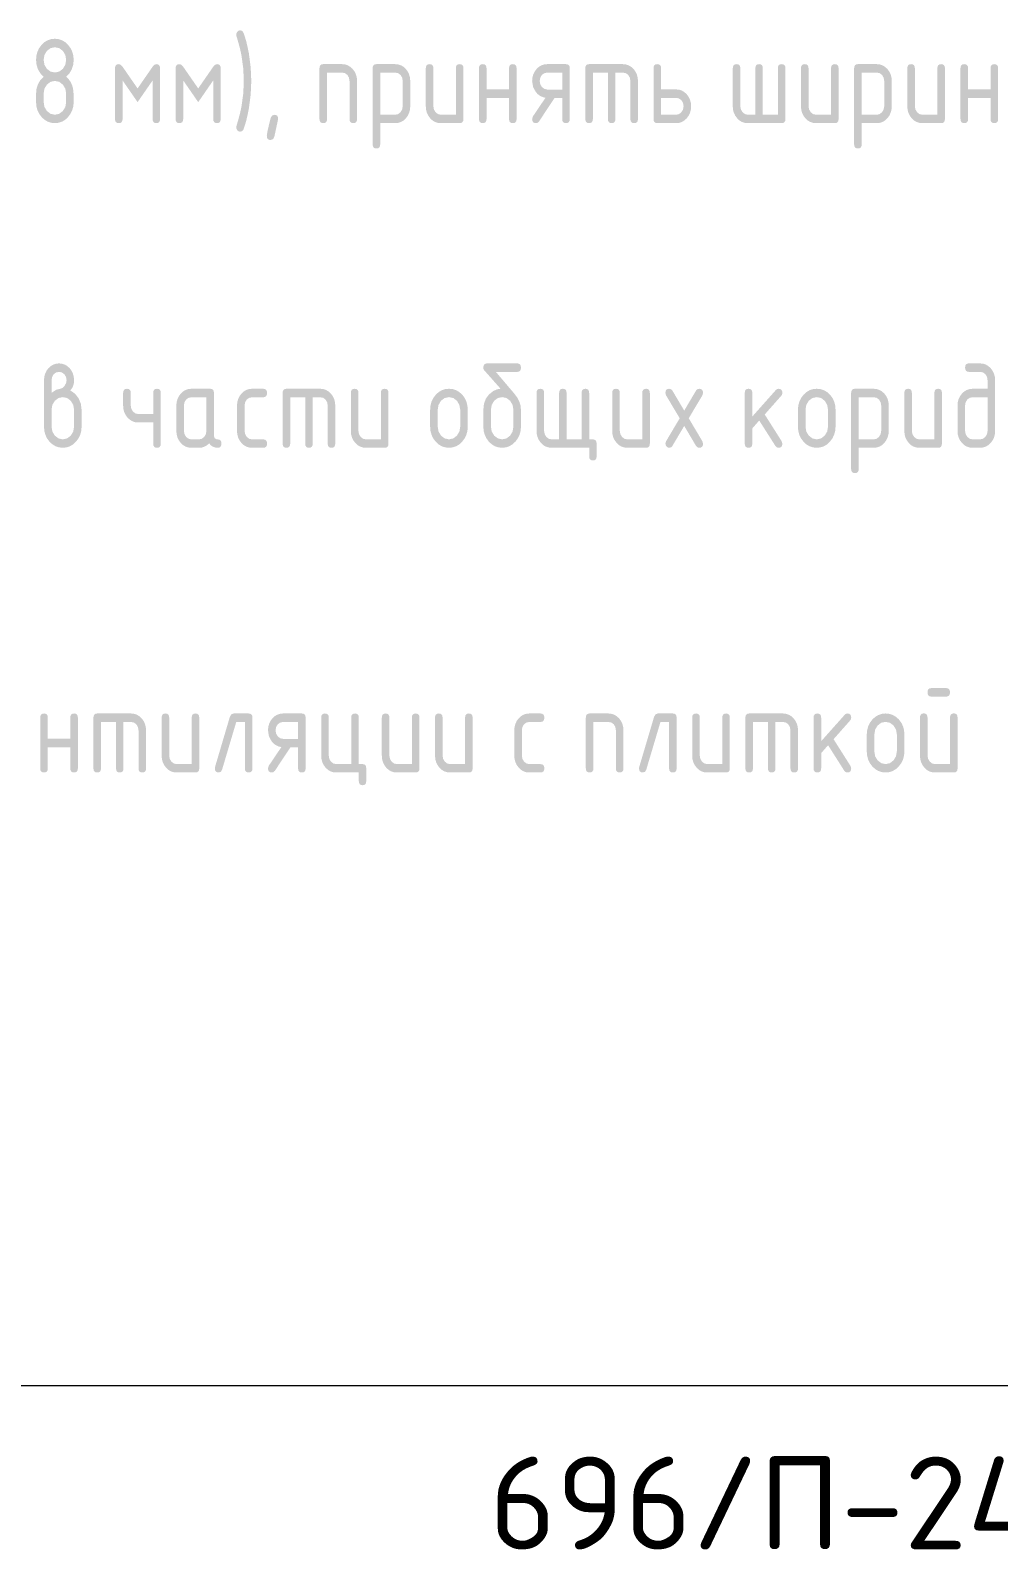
# Model space of a CAD drawing. Header units: millimetres. Extents: x -546 to 1681, y -650 to 1730.
# Drawn here: x 1088.4 to 1123.2, y 54.1 to 108.6 of the extents above; entities that cross this region are included whole.
import ezdxf

# ---------------------------------------------------------------- set-up
doc = ezdxf.new("R2010")
doc.units = ezdxf.units.MM

msp = doc.modelspace()

# ---------------------------------------------------------------- hatches: boundary and pattern name
h = msp.add_hatch(color=7)
h.dxf.hatch_style = 2
h.paths.add_polyline_path([(1096.09, 106.782), (1096.069, 107.239), (1096.006, 107.692), (1095.978, 107.831), (1095.939, 107.994), (1095.888, 108.181), (1095.826, 108.391), (1095.818, 108.446), (1095.829, 108.506), (1095.86, 108.556), (1095.904, 108.588), (1095.954, 108.598), (1096.028, 108.581), (1096.071, 108.526), (1096.125, 108.379), (1096.176, 108.204), (1096.225, 108.001), (1096.271, 107.773), (1096.335, 107.281), (1096.358, 106.782), (1096.335, 106.284), (1096.271, 105.792), (1096.225, 105.563), (1096.176, 105.36), (1096.125, 105.184), (1096.071, 105.034), (1096.028, 104.982), (1095.954, 104.966), (1095.906, 104.976), (1095.86, 105.008), (1095.829, 105.06), (1095.818, 105.114), (1095.826, 105.169), (1095.888, 105.382), (1095.939, 105.57), (1095.978, 105.733), (1096.006, 105.872), (1096.069, 106.326)])
h = msp.add_hatch(color=7)
h.paths.add_polyline_path([(1089.309, 105.571), (1089.465, 105.606), (1089.596, 105.707), (1089.684, 105.852), (1089.713, 106.029), (1089.713, 106.329), (1089.684, 106.504), (1089.596, 106.651), (1089.465, 106.752), (1089.309, 106.786), (1089.153, 106.752), (1089.022, 106.651), (1088.934, 106.506), (1088.906, 106.329), (1088.906, 106.029), (1088.934, 105.852), (1089.022, 105.707), (1089.153, 105.606)])
h.paths.add_polyline_path([(1089.309, 105.271), (1089.173, 105.284), (1089.048, 105.325), (1088.934, 105.394), (1088.831, 105.491), (1088.744, 105.608), (1088.683, 105.735), (1088.646, 105.874), (1088.634, 106.024), (1088.634, 106.329), (1088.651, 106.508), (1088.702, 106.668), (1088.787, 106.811), (1088.906, 106.934), (1088.787, 107.058), (1088.702, 107.201), (1088.651, 107.361), (1088.634, 107.54), (1088.646, 107.692), (1088.683, 107.832), (1088.744, 107.961), (1088.831, 108.078), (1088.934, 108.175), (1089.048, 108.243), (1089.173, 108.284), (1089.309, 108.298), (1089.443, 108.284), (1089.568, 108.243), (1089.682, 108.175), (1089.784, 108.078), (1089.871, 107.961), (1089.933, 107.832), (1089.971, 107.692), (1089.984, 107.54), (1089.967, 107.361), (1089.916, 107.201), (1089.831, 107.058), (1089.713, 106.934), (1089.802, 106.847), (1089.872, 106.75), (1089.923, 106.644), (1089.957, 106.528), (1089.969, 106.451), (1089.978, 106.341), (1089.982, 106.199), (1089.984, 106.024), (1089.971, 105.874), (1089.933, 105.735), (1089.871, 105.608), (1089.784, 105.491), (1089.682, 105.394), (1089.568, 105.325), (1089.443, 105.284)])
h.paths.add_polyline_path([(1089.309, 107.087), (1089.465, 107.119), (1089.596, 107.218), (1089.684, 107.365), (1089.713, 107.54), (1089.684, 107.715), (1089.596, 107.862), (1089.465, 107.96), (1089.309, 107.993), (1089.153, 107.96), (1089.022, 107.862), (1088.934, 107.715), (1088.906, 107.54), (1088.934, 107.365), (1089.022, 107.218), (1089.153, 107.119)])
h = msp.add_hatch(color=7)
h.dxf.hatch_style = 2
h.paths.add_polyline_path([(1092.277, 106.024), (1091.738, 106.803), (1091.738, 105.419), (1091.73, 105.353), (1091.704, 105.307), (1091.662, 105.28), (1091.602, 105.271), (1091.543, 105.28), (1091.5, 105.307), (1091.475, 105.353), (1091.466, 105.419), (1091.466, 107.239), (1091.475, 107.304), (1091.5, 107.35), (1091.543, 107.378), (1091.602, 107.387), (1091.67, 107.365), (1091.738, 107.294), (1092.277, 106.515), (1092.816, 107.294), (1092.884, 107.365), (1092.952, 107.387), (1093.009, 107.378), (1093.05, 107.35), (1093.075, 107.304), (1093.084, 107.239), (1093.084, 105.419), (1093.075, 105.353), (1093.05, 105.307), (1093.009, 105.28), (1092.952, 105.271), (1092.892, 105.28), (1092.85, 105.307), (1092.825, 105.353), (1092.816, 105.419), (1092.816, 106.803)])
h = msp.add_hatch(color=7)
h.dxf.hatch_style = 2
h.paths.add_polyline_path([(1094.453, 106.024), (1093.914, 106.803), (1093.914, 105.419), (1093.905, 105.353), (1093.88, 105.307), (1093.838, 105.28), (1093.778, 105.271), (1093.719, 105.28), (1093.676, 105.307), (1093.651, 105.353), (1093.642, 105.419), (1093.642, 107.239), (1093.651, 107.304), (1093.676, 107.35), (1093.719, 107.378), (1093.778, 107.387), (1093.846, 107.365), (1093.914, 107.294), (1094.453, 106.515), (1094.992, 107.294), (1095.06, 107.365), (1095.128, 107.387), (1095.185, 107.378), (1095.226, 107.35), (1095.251, 107.304), (1095.259, 107.239), (1095.259, 105.419), (1095.251, 105.353), (1095.226, 105.307), (1095.185, 105.28), (1095.128, 105.271), (1095.068, 105.28), (1095.026, 105.307), (1095.001, 105.353), (1094.992, 105.419), (1094.992, 106.803)])
h = msp.add_hatch(color=7)
h.dxf.hatch_style = 2
h.paths.add_polyline_path([(1098.804, 105.419), (1098.804, 107.239), (1098.813, 107.304), (1098.838, 107.35), (1098.881, 107.378), (1098.94, 107.387), (1099.615, 107.387), (1099.722, 107.376), (1099.821, 107.343), (1099.912, 107.289), (1099.996, 107.214), (1100.065, 107.12), (1100.114, 107.017), (1100.144, 106.904), (1100.154, 106.782), (1100.154, 105.419), (1100.145, 105.353), (1100.12, 105.307), (1100.077, 105.28), (1100.018, 105.271), (1099.959, 105.28), (1099.917, 105.307), (1099.891, 105.353), (1099.883, 105.419), (1099.883, 106.782), (1099.863, 106.9), (1099.807, 106.998), (1099.72, 107.063), (1099.615, 107.083), (1099.076, 107.083), (1099.076, 105.419), (1099.067, 105.353), (1099.042, 105.307), (1099, 105.28), (1098.94, 105.271), (1098.881, 105.28), (1098.838, 105.307), (1098.813, 105.353)])
h = msp.add_hatch(color=7)
h.paths.add_polyline_path([(1100.712, 107.239), (1100.721, 107.304), (1100.746, 107.35), (1100.789, 107.378), (1100.848, 107.387), (1101.523, 107.387), (1101.632, 107.376), (1101.732, 107.343), (1101.823, 107.289), (1101.904, 107.214), (1101.973, 107.12), (1102.022, 107.017), (1102.052, 106.904), (1102.062, 106.782), (1102.062, 105.876), (1102.052, 105.754), (1102.022, 105.641), (1101.973, 105.538), (1101.904, 105.444), (1101.823, 105.367), (1101.732, 105.313), (1101.632, 105.281), (1101.523, 105.271), (1100.984, 105.271), (1100.984, 104.509), (1100.975, 104.445), (1100.95, 104.398), (1100.908, 104.37), (1100.848, 104.361), (1100.789, 104.37), (1100.746, 104.398), (1100.721, 104.445), (1100.712, 104.509)])
h.paths.add_polyline_path([(1100.984, 107.083), (1100.984, 105.571), (1101.523, 105.571), (1101.626, 105.594), (1101.711, 105.661), (1101.771, 105.759), (1101.791, 105.876), (1101.791, 106.782), (1101.772, 106.9), (1101.715, 106.998), (1101.628, 107.063), (1101.523, 107.083)])
h = msp.add_hatch(color=7)
h.dxf.hatch_style = 2
h.paths.add_polyline_path([(1103.97, 107.239), (1103.97, 105.419), (1103.962, 105.353), (1103.936, 105.307), (1103.894, 105.28), (1103.834, 105.271), (1103.16, 105.271), (1103.051, 105.281), (1102.951, 105.313), (1102.86, 105.367), (1102.779, 105.444), (1102.71, 105.537), (1102.66, 105.64), (1102.63, 105.752), (1102.62, 105.876), (1102.62, 107.239), (1102.629, 107.304), (1102.654, 107.35), (1102.697, 107.378), (1102.756, 107.387), (1102.816, 107.378), (1102.858, 107.35), (1102.883, 107.304), (1102.892, 107.239), (1102.892, 105.876), (1102.912, 105.76), (1102.971, 105.661), (1103.058, 105.594), (1103.16, 105.571), (1103.699, 105.571), (1103.699, 107.239), (1103.707, 107.304), (1103.733, 107.35), (1103.775, 107.378), (1103.834, 107.387), (1103.894, 107.378), (1103.936, 107.35), (1103.962, 107.304)])
h = msp.add_hatch(color=7)
h.dxf.hatch_style = 2
h.paths.add_polyline_path([(1104.8, 106.177), (1104.8, 105.419), (1104.792, 105.353), (1104.766, 105.307), (1104.724, 105.28), (1104.664, 105.271), (1104.605, 105.28), (1104.562, 105.307), (1104.537, 105.353), (1104.528, 105.419), (1104.528, 107.239), (1104.537, 107.304), (1104.562, 107.35), (1104.605, 107.378), (1104.664, 107.387), (1104.724, 107.378), (1104.766, 107.35), (1104.792, 107.304), (1104.8, 107.239), (1104.8, 106.481), (1105.607, 106.481), (1105.607, 107.239), (1105.616, 107.304), (1105.641, 107.35), (1105.683, 107.378), (1105.742, 107.387), (1105.802, 107.378), (1105.844, 107.35), (1105.87, 107.304), (1105.878, 107.239), (1105.878, 105.419), (1105.87, 105.353), (1105.844, 105.307), (1105.802, 105.28), (1105.742, 105.271), (1105.683, 105.28), (1105.641, 105.307), (1105.616, 105.353), (1105.607, 105.419), (1105.607, 106.177)])
h = msp.add_hatch(color=7)
h.paths.add_polyline_path([(1106.915, 106.181), (1106.817, 106.205), (1106.727, 106.246), (1106.645, 106.304), (1106.573, 106.38), (1106.47, 106.565), (1106.436, 106.782), (1106.446, 106.904), (1106.476, 107.017), (1106.526, 107.12), (1106.595, 107.214), (1106.676, 107.289), (1106.767, 107.343), (1106.867, 107.376), (1106.976, 107.387), (1107.65, 107.387), (1107.71, 107.378), (1107.752, 107.35), (1107.778, 107.304), (1107.786, 107.239), (1107.786, 105.419), (1107.778, 105.353), (1107.752, 105.307), (1107.71, 105.28), (1107.65, 105.271), (1107.591, 105.28), (1107.549, 105.307), (1107.524, 105.353), (1107.515, 105.419), (1107.515, 106.177), (1107.243, 106.177), (1106.682, 105.33), (1106.633, 105.285), (1106.573, 105.271), (1106.513, 105.28), (1106.47, 105.307), (1106.445, 105.353), (1106.436, 105.419), (1106.463, 105.512)])
h.paths.add_polyline_path([(1106.708, 106.782), (1106.728, 106.666), (1106.788, 106.566), (1106.875, 106.5), (1106.976, 106.477), (1107.515, 106.477), (1107.515, 107.083), (1106.976, 107.083), (1106.871, 107.061), (1106.784, 106.998), (1106.728, 106.9)])
h = msp.add_hatch(color=7)
h.dxf.hatch_style = 2
h.paths.add_polyline_path([(1108.481, 107.387), (1109.694, 107.387), (1109.803, 107.376), (1109.902, 107.343), (1109.992, 107.289), (1110.075, 107.214), (1110.144, 107.12), (1110.194, 107.017), (1110.224, 106.904), (1110.234, 106.782), (1110.234, 105.419), (1110.225, 105.353), (1110.2, 105.307), (1110.157, 105.28), (1110.097, 105.271), (1110.038, 105.28), (1109.996, 105.307), (1109.97, 105.353), (1109.962, 105.419), (1109.962, 106.782), (1109.942, 106.9), (1109.886, 106.998), (1109.799, 107.063), (1109.694, 107.083), (1109.423, 107.083), (1109.423, 105.419), (1109.415, 105.353), (1109.389, 105.307), (1109.347, 105.28), (1109.287, 105.271), (1109.23, 105.28), (1109.189, 105.307), (1109.164, 105.353), (1109.155, 105.419), (1109.155, 107.083), (1108.616, 107.083), (1108.616, 105.419), (1108.608, 105.353), (1108.582, 105.307), (1108.54, 105.28), (1108.481, 105.271), (1108.421, 105.28), (1108.378, 105.307), (1108.353, 105.353), (1108.344, 105.419), (1108.344, 107.239), (1108.353, 107.304), (1108.378, 107.35), (1108.421, 107.378)])
h = msp.add_hatch(color=7)
h.paths.add_polyline_path([(1112.142, 105.876), (1112.132, 105.754), (1112.102, 105.641), (1112.053, 105.538), (1111.984, 105.444), (1111.902, 105.367), (1111.812, 105.313), (1111.712, 105.281), (1111.603, 105.271), (1110.928, 105.271), (1110.868, 105.28), (1110.826, 105.307), (1110.8, 105.353), (1110.792, 105.419), (1110.792, 107.239), (1110.8, 107.304), (1110.826, 107.35), (1110.868, 107.378), (1110.928, 107.387), (1110.987, 107.378), (1111.03, 107.35), (1111.055, 107.304), (1111.064, 107.239), (1111.064, 106.481), (1111.603, 106.481), (1111.712, 106.47), (1111.812, 106.437), (1111.902, 106.382), (1111.984, 106.304), (1112.053, 106.213), (1112.102, 106.111), (1112.132, 105.998)])
h.paths.add_polyline_path([(1111.871, 105.876), (1111.851, 105.994), (1111.795, 106.092), (1111.707, 106.155), (1111.603, 106.177), (1111.064, 106.177), (1111.064, 105.571), (1111.603, 105.571), (1111.705, 105.594), (1111.791, 105.661), (1111.851, 105.759)])
h = msp.add_hatch(color=7)
h.dxf.hatch_style = 2
h.paths.add_polyline_path([(1115.389, 105.271), (1114.165, 105.271), (1114.061, 105.281), (1113.964, 105.313), (1113.876, 105.367), (1113.795, 105.444), (1113.726, 105.537), (1113.676, 105.638), (1113.646, 105.747), (1113.637, 105.863), (1113.637, 107.239), (1113.645, 107.304), (1113.671, 107.35), (1113.713, 107.378), (1113.773, 107.387), (1113.832, 107.378), (1113.874, 107.35), (1113.9, 107.304), (1113.908, 107.239), (1113.908, 105.876), (1113.928, 105.76), (1113.988, 105.661), (1114.075, 105.594), (1114.176, 105.571), (1114.447, 105.571), (1114.447, 107.239), (1114.456, 107.304), (1114.481, 107.35), (1114.522, 107.378), (1114.579, 107.387), (1114.639, 107.378), (1114.681, 107.35), (1114.707, 107.304), (1114.715, 107.239), (1114.715, 105.571), (1115.254, 105.571), (1115.254, 107.239), (1115.262, 107.304), (1115.288, 107.35), (1115.33, 107.378), (1115.389, 107.387), (1115.449, 107.378), (1115.492, 107.35), (1115.517, 107.304), (1115.526, 107.239), (1115.526, 105.419), (1115.517, 105.353), (1115.492, 105.307), (1115.449, 105.28)])
h = msp.add_hatch(color=7)
h.dxf.hatch_style = 2
h.paths.add_polyline_path([(1117.434, 107.239), (1117.434, 105.419), (1117.425, 105.353), (1117.4, 105.307), (1117.357, 105.28), (1117.298, 105.271), (1116.624, 105.271), (1116.515, 105.281), (1116.415, 105.313), (1116.324, 105.367), (1116.243, 105.444), (1116.173, 105.537), (1116.124, 105.64), (1116.094, 105.752), (1116.084, 105.876), (1116.084, 107.239), (1116.092, 107.304), (1116.118, 107.35), (1116.16, 107.378), (1116.22, 107.387), (1116.279, 107.378), (1116.322, 107.35), (1116.347, 107.304), (1116.356, 107.239), (1116.356, 105.876), (1116.376, 105.76), (1116.435, 105.661), (1116.522, 105.594), (1116.624, 105.571), (1117.163, 105.571), (1117.163, 107.239), (1117.171, 107.304), (1117.197, 107.35), (1117.239, 107.378), (1117.298, 107.387), (1117.357, 107.378), (1117.4, 107.35), (1117.425, 107.304)])
h = msp.add_hatch(color=7)
h.paths.add_polyline_path([(1117.992, 107.239), (1118.001, 107.304), (1118.026, 107.35), (1118.069, 107.378), (1118.128, 107.387), (1118.803, 107.387), (1118.912, 107.376), (1119.012, 107.343), (1119.102, 107.289), (1119.184, 107.214), (1119.253, 107.12), (1119.302, 107.017), (1119.332, 106.904), (1119.342, 106.782), (1119.342, 105.876), (1119.332, 105.754), (1119.302, 105.641), (1119.253, 105.538), (1119.184, 105.444), (1119.102, 105.367), (1119.012, 105.313), (1118.912, 105.281), (1118.803, 105.271), (1118.264, 105.271), (1118.264, 104.509), (1118.255, 104.445), (1118.23, 104.398), (1118.188, 104.37), (1118.128, 104.361), (1118.069, 104.37), (1118.026, 104.398), (1118.001, 104.445), (1117.992, 104.509)])
h.paths.add_polyline_path([(1118.264, 107.083), (1118.264, 105.571), (1118.803, 105.571), (1118.906, 105.594), (1118.991, 105.661), (1119.051, 105.759), (1119.071, 105.876), (1119.071, 106.782), (1119.051, 106.9), (1118.995, 106.998), (1118.908, 107.063), (1118.803, 107.083)])
h = msp.add_hatch(color=7)
h.dxf.hatch_style = 2
h.paths.add_polyline_path([(1121.25, 107.239), (1121.25, 105.419), (1121.242, 105.353), (1121.216, 105.307), (1121.174, 105.28), (1121.114, 105.271), (1120.44, 105.271), (1120.331, 105.281), (1120.231, 105.313), (1120.14, 105.367), (1120.059, 105.444), (1119.989, 105.537), (1119.94, 105.64), (1119.91, 105.752), (1119.9, 105.876), (1119.9, 107.239), (1119.909, 107.304), (1119.934, 107.35), (1119.977, 107.378), (1120.036, 107.387), (1120.096, 107.378), (1120.138, 107.35), (1120.163, 107.304), (1120.172, 107.239), (1120.172, 105.876), (1120.192, 105.76), (1120.251, 105.661), (1120.338, 105.594), (1120.44, 105.571), (1120.979, 105.571), (1120.979, 107.239), (1120.987, 107.304), (1121.013, 107.35), (1121.055, 107.378), (1121.114, 107.387), (1121.174, 107.378), (1121.216, 107.35), (1121.242, 107.304)])
h = msp.add_hatch(color=7)
h.dxf.hatch_style = 2
h.paths.add_polyline_path([(1122.08, 106.177), (1122.08, 105.419), (1122.072, 105.353), (1122.046, 105.307), (1122.004, 105.28), (1121.944, 105.271), (1121.885, 105.28), (1121.842, 105.307), (1121.817, 105.353), (1121.808, 105.419), (1121.808, 107.239), (1121.817, 107.304), (1121.842, 107.35), (1121.885, 107.378), (1121.944, 107.387), (1122.004, 107.378), (1122.046, 107.35), (1122.072, 107.304), (1122.08, 107.239), (1122.08, 106.481), (1122.887, 106.481), (1122.887, 107.239), (1122.895, 107.304), (1122.921, 107.35), (1122.963, 107.378), (1123.022, 107.387), (1123.082, 107.378), (1123.124, 107.35), (1123.15, 107.304), (1123.158, 107.239), (1123.158, 105.419), (1123.15, 105.353), (1123.124, 105.307), (1123.082, 105.28), (1123.022, 105.271), (1122.963, 105.28), (1122.921, 105.307), (1122.895, 105.353), (1122.887, 105.419), (1122.887, 106.177)])
h = msp.add_hatch(color=7)
h.dxf.hatch_style = 2
h.paths.add_polyline_path([(1097.187, 105.571), (1097.244, 105.562), (1097.285, 105.535), (1097.31, 105.489), (1097.319, 105.423), (1097.31, 105.375), (1097.285, 105.252), (1097.243, 105.054), (1097.184, 104.78), (1097.137, 104.694), (1097.051, 104.666), (1096.992, 104.674), (1096.949, 104.701), (1096.924, 104.748), (1096.915, 104.814), (1096.924, 104.894), (1096.95, 105.027), (1096.993, 105.215), (1097.055, 105.457), (1097.103, 105.543)])
h = msp.add_hatch(color=7)
h.paths.add_polyline_path([(1089.19, 95.594), (1089.354, 95.705), (1089.503, 95.742), (1089.585, 95.77), (1089.658, 95.848), (1089.712, 95.948), (1089.729, 96.047), (1089.71, 96.165), (1089.65, 96.263), (1089.563, 96.327), (1089.458, 96.348), (1089.353, 96.326), (1089.266, 96.263), (1089.21, 96.165), (1089.19, 96.047)])
h.paths.add_polyline_path([(1089.861, 95.683), (1090.028, 95.569), (1090.159, 95.404), (1090.241, 95.204), (1090.268, 94.989), (1090.268, 94.379), (1090.256, 94.229), (1090.218, 94.089), (1090.155, 93.96), (1090.069, 93.846), (1089.966, 93.749), (1089.852, 93.68), (1089.728, 93.639), (1089.594, 93.626), (1089.458, 93.639), (1089.333, 93.68), (1089.219, 93.749), (1089.115, 93.846), (1089.029, 93.962), (1088.967, 94.09), (1088.931, 94.229), (1088.919, 94.379), (1088.919, 96.047), (1088.928, 96.169), (1088.958, 96.282), (1089.008, 96.385), (1089.077, 96.479), (1089.16, 96.554), (1089.251, 96.609), (1089.35, 96.641), (1089.458, 96.652), (1089.567, 96.641), (1089.667, 96.608), (1089.759, 96.553), (1089.842, 96.475), (1089.91, 96.383), (1089.958, 96.281), (1089.987, 96.169), (1089.997, 96.047), (1089.989, 95.938), (1089.963, 95.841), (1089.921, 95.756)])
h.paths.add_polyline_path([(1089.997, 94.384), (1089.997, 94.989), (1089.968, 95.162), (1089.88, 95.311), (1089.75, 95.41), (1089.594, 95.442), (1089.438, 95.41), (1089.307, 95.311), (1089.219, 95.162), (1089.19, 94.989), (1089.19, 94.384), (1089.219, 94.207), (1089.307, 94.062), (1089.438, 93.961), (1089.594, 93.926), (1089.75, 93.961), (1089.88, 94.062), (1089.968, 94.208)])
h = msp.add_hatch(color=7)
h.paths.add_polyline_path([(1106.035, 94.984), (1106.035, 94.379), (1106.023, 94.229), (1105.985, 94.09), (1105.922, 93.962), (1105.836, 93.846), (1105.733, 93.749), (1105.619, 93.68), (1105.495, 93.639), (1105.361, 93.626), (1105.225, 93.639), (1105.1, 93.68), (1104.986, 93.749), (1104.882, 93.846), (1104.796, 93.962), (1104.734, 94.09), (1104.697, 94.229), (1104.685, 94.379), (1104.685, 94.989), (1104.707, 95.2), (1104.773, 95.382), (1104.883, 95.534), (1105.036, 95.657), (1105.174, 95.722), (1105.304, 95.742), (1104.712, 96.411), (1104.692, 96.446), (1104.685, 96.5), (1104.694, 96.567), (1104.719, 96.614), (1104.762, 96.643), (1104.822, 96.652), (1105.904, 96.652), (1105.961, 96.643), (1106.002, 96.614), (1106.027, 96.567), (1106.035, 96.5), (1106.027, 96.433), (1106.002, 96.386), (1105.961, 96.357), (1105.904, 96.348), (1105.134, 96.348), (1105.813, 95.548), (1105.91, 95.415), (1105.979, 95.277), (1106.021, 95.134)])
h.paths.add_polyline_path([(1105.764, 94.384), (1105.764, 94.989), (1105.735, 95.162), (1105.647, 95.311), (1105.517, 95.41), (1105.361, 95.442), (1105.205, 95.41), (1105.074, 95.311), (1104.986, 95.162), (1104.957, 94.989), (1104.957, 94.384), (1104.986, 94.207), (1105.074, 94.062), (1105.205, 93.961), (1105.361, 93.926), (1105.517, 93.961), (1105.647, 94.062), (1105.735, 94.208)])
h = msp.add_hatch(color=7)
h.paths.add_polyline_path([(1123.051, 96.047), (1123.051, 94.231), (1123.042, 94.109), (1123.012, 93.996), (1122.962, 93.893), (1122.893, 93.799), (1122.81, 93.722), (1122.718, 93.668), (1122.619, 93.636), (1122.512, 93.626), (1122.241, 93.626), (1122.132, 93.636), (1122.032, 93.668), (1121.941, 93.722), (1121.86, 93.799), (1121.791, 93.893), (1121.741, 93.996), (1121.711, 94.109), (1121.702, 94.231), (1121.702, 95.137), (1121.711, 95.259), (1121.741, 95.372), (1121.791, 95.475), (1121.86, 95.569), (1121.943, 95.644), (1122.034, 95.698), (1122.133, 95.731), (1122.241, 95.742), (1122.78, 95.742), (1122.78, 96.047), (1122.761, 96.165), (1122.705, 96.263), (1122.617, 96.326), (1122.512, 96.348), (1122.105, 96.348), (1122.048, 96.357), (1122.007, 96.386), (1121.982, 96.433), (1121.973, 96.5), (1121.982, 96.567), (1122.007, 96.614), (1122.048, 96.643), (1122.105, 96.652), (1122.512, 96.652), (1122.621, 96.641), (1122.721, 96.608), (1122.812, 96.553), (1122.893, 96.475), (1122.962, 96.383), (1123.012, 96.281), (1123.042, 96.169)])
h.paths.add_polyline_path([(1122.78, 94.231), (1122.78, 95.437), (1122.241, 95.437), (1122.136, 95.416), (1122.049, 95.353), (1121.993, 95.254), (1121.973, 95.137), (1121.973, 94.231), (1121.993, 94.115), (1122.053, 94.015), (1122.14, 93.948), (1122.241, 93.926), (1122.512, 93.926), (1122.615, 93.948), (1122.7, 94.015), (1122.76, 94.114)])
h = msp.add_hatch(color=7)
h.dxf.hatch_style = 2
h.paths.add_polyline_path([(1093.109, 95.594), (1093.109, 93.774), (1093.101, 93.708), (1093.075, 93.662), (1093.033, 93.634), (1092.973, 93.626), (1092.914, 93.634), (1092.872, 93.662), (1092.847, 93.708), (1092.838, 93.774), (1092.838, 94.532), (1092.299, 94.532), (1092.192, 94.543), (1092.093, 94.576), (1092.001, 94.63), (1091.918, 94.705), (1091.849, 94.798), (1091.799, 94.899), (1091.769, 95.009), (1091.759, 95.128), (1091.759, 95.594), (1091.768, 95.658), (1091.793, 95.705), (1091.836, 95.733), (1091.896, 95.742), (1091.955, 95.733), (1091.997, 95.705), (1092.023, 95.658), (1092.031, 95.594), (1092.031, 95.141), (1092.051, 95.024), (1092.111, 94.925), (1092.198, 94.858), (1092.299, 94.836), (1092.838, 94.836), (1092.838, 95.594), (1092.847, 95.658), (1092.872, 95.705), (1092.914, 95.733), (1092.973, 95.742), (1093.033, 95.733), (1093.075, 95.705), (1093.101, 95.658)])
h = msp.add_hatch(color=7)
h.paths.add_polyline_path([(1094.747, 95.437), (1094.208, 95.437), (1094.103, 95.416), (1094.016, 95.353), (1093.959, 95.254), (1093.94, 95.137), (1093.94, 94.231), (1093.96, 94.115), (1094.019, 94.015), (1094.107, 93.948), (1094.208, 93.926), (1094.479, 93.926), (1094.582, 93.948), (1094.667, 94.015), (1094.727, 94.114), (1094.747, 94.231)])
h.paths.add_polyline_path([(1095.286, 93.774), (1095.277, 93.708), (1095.252, 93.662), (1095.211, 93.634), (1095.154, 93.626), (1095.063, 93.635), (1094.981, 93.664), (1094.908, 93.713), (1094.845, 93.782), (1094.765, 93.713), (1094.678, 93.664), (1094.583, 93.635), (1094.479, 93.626), (1094.208, 93.626), (1094.099, 93.636), (1093.999, 93.668), (1093.908, 93.722), (1093.827, 93.799), (1093.758, 93.892), (1093.708, 93.994), (1093.678, 94.107), (1093.668, 94.231), (1093.668, 95.137), (1093.678, 95.259), (1093.708, 95.372), (1093.758, 95.475), (1093.827, 95.569), (1093.908, 95.644), (1093.999, 95.698), (1094.099, 95.731), (1094.208, 95.742), (1094.882, 95.742), (1094.942, 95.733), (1094.984, 95.705), (1095.01, 95.658), (1095.018, 95.594), (1095.018, 94.079), (1095.027, 94.012), (1095.052, 93.964), (1095.095, 93.936), (1095.154, 93.926), (1095.211, 93.917), (1095.252, 93.888), (1095.277, 93.84)])
h = msp.add_hatch(color=7)
h.dxf.hatch_style = 2
h.paths.add_polyline_path([(1096.117, 95.137), (1096.117, 94.231), (1096.137, 94.115), (1096.196, 94.015), (1096.283, 93.948), (1096.385, 93.926), (1096.788, 93.926), (1096.847, 93.917), (1096.89, 93.888), (1096.915, 93.84), (1096.924, 93.774), (1096.915, 93.708), (1096.89, 93.662), (1096.847, 93.634), (1096.788, 93.626), (1096.385, 93.626), (1096.276, 93.636), (1096.176, 93.668), (1096.085, 93.722), (1096.004, 93.799), (1095.934, 93.892), (1095.885, 93.994), (1095.855, 94.107), (1095.845, 94.231), (1095.845, 95.137), (1095.855, 95.259), (1095.885, 95.372), (1095.934, 95.475), (1096.004, 95.569), (1096.085, 95.644), (1096.176, 95.698), (1096.276, 95.731), (1096.385, 95.742), (1096.788, 95.742), (1096.847, 95.733), (1096.89, 95.704), (1096.915, 95.657), (1096.924, 95.59), (1096.915, 95.523), (1096.89, 95.476), (1096.847, 95.447), (1096.788, 95.437), (1096.385, 95.437), (1096.28, 95.416), (1096.192, 95.353), (1096.136, 95.254)])
h = msp.add_hatch(color=7)
h.dxf.hatch_style = 2
h.paths.add_polyline_path([(1097.618, 95.742), (1098.832, 95.742), (1098.941, 95.731), (1099.04, 95.698), (1099.13, 95.644), (1099.213, 95.569), (1099.282, 95.475), (1099.332, 95.372), (1099.361, 95.259), (1099.371, 95.137), (1099.371, 93.774), (1099.363, 93.708), (1099.337, 93.662), (1099.295, 93.634), (1099.235, 93.626), (1099.176, 93.634), (1099.134, 93.662), (1099.108, 93.708), (1099.1, 93.774), (1099.1, 95.137), (1099.08, 95.254), (1099.024, 95.353), (1098.937, 95.417), (1098.832, 95.437), (1098.561, 95.437), (1098.561, 93.774), (1098.553, 93.708), (1098.527, 93.662), (1098.485, 93.634), (1098.425, 93.626), (1098.368, 93.634), (1098.327, 93.662), (1098.302, 93.708), (1098.293, 93.774), (1098.293, 95.437), (1097.754, 95.437), (1097.754, 93.774), (1097.746, 93.708), (1097.72, 93.662), (1097.678, 93.634), (1097.618, 93.626), (1097.559, 93.634), (1097.516, 93.662), (1097.491, 93.708), (1097.482, 93.774), (1097.482, 95.594), (1097.491, 95.658), (1097.516, 95.705), (1097.559, 95.733)])
h = msp.add_hatch(color=7)
h.dxf.hatch_style = 2
h.paths.add_polyline_path([(1101.28, 95.594), (1101.28, 93.774), (1101.272, 93.708), (1101.246, 93.662), (1101.204, 93.634), (1101.144, 93.626), (1100.47, 93.626), (1100.361, 93.636), (1100.261, 93.668), (1100.17, 93.722), (1100.089, 93.799), (1100.02, 93.892), (1099.97, 93.994), (1099.94, 94.107), (1099.931, 94.231), (1099.931, 95.594), (1099.939, 95.658), (1099.965, 95.705), (1100.007, 95.733), (1100.067, 95.742), (1100.126, 95.733), (1100.168, 95.705), (1100.194, 95.658), (1100.202, 95.594), (1100.202, 94.231), (1100.222, 94.115), (1100.282, 94.015), (1100.369, 93.948), (1100.47, 93.926), (1101.009, 93.926), (1101.009, 95.594), (1101.018, 95.658), (1101.043, 95.705), (1101.085, 95.733), (1101.144, 95.742), (1101.204, 95.733), (1101.246, 95.705), (1101.272, 95.658)])
h = msp.add_hatch(color=7)
h.paths.add_polyline_path([(1102.776, 94.379), (1102.776, 94.984), (1102.789, 95.137), (1102.825, 95.277), (1102.887, 95.405), (1102.973, 95.522), (1103.077, 95.619), (1103.191, 95.688), (1103.316, 95.729), (1103.452, 95.742), (1103.587, 95.729), (1103.712, 95.688), (1103.826, 95.621), (1103.93, 95.526), (1104.017, 95.41), (1104.078, 95.281), (1104.114, 95.139), (1104.126, 94.984), (1104.126, 94.379), (1104.114, 94.229), (1104.076, 94.09), (1104.013, 93.962), (1103.927, 93.846), (1103.824, 93.749), (1103.71, 93.68), (1103.586, 93.639), (1103.452, 93.626), (1103.316, 93.639), (1103.191, 93.68), (1103.077, 93.749), (1102.973, 93.846), (1102.887, 93.962), (1102.825, 94.09), (1102.789, 94.229)])
h.paths.add_polyline_path([(1103.855, 94.384), (1103.855, 94.989), (1103.826, 95.162), (1103.738, 95.311), (1103.608, 95.41), (1103.452, 95.442), (1103.296, 95.41), (1103.165, 95.311), (1103.077, 95.162), (1103.048, 94.989), (1103.048, 94.384), (1103.077, 94.207), (1103.165, 94.062), (1103.296, 93.961), (1103.452, 93.926), (1103.608, 93.961), (1103.738, 94.062), (1103.826, 94.208)])
h = msp.add_hatch(color=7)
h.dxf.hatch_style = 2
h.paths.add_polyline_path([(1108.483, 93.626), (1107.134, 93.626), (1107.025, 93.636), (1106.925, 93.668), (1106.834, 93.722), (1106.753, 93.799), (1106.684, 93.893), (1106.634, 93.996), (1106.604, 94.109), (1106.594, 94.231), (1106.594, 95.594), (1106.603, 95.658), (1106.628, 95.705), (1106.671, 95.733), (1106.73, 95.742), (1106.79, 95.733), (1106.832, 95.705), (1106.858, 95.658), (1106.866, 95.594), (1106.866, 94.231), (1106.886, 94.115), (1106.945, 94.015), (1107.032, 93.948), (1107.134, 93.926), (1107.405, 93.926), (1107.405, 95.594), (1107.413, 95.658), (1107.438, 95.705), (1107.48, 95.733), (1107.537, 95.742), (1107.596, 95.733), (1107.639, 95.705), (1107.664, 95.658), (1107.673, 95.594), (1107.673, 93.926), (1108.211, 93.926), (1108.211, 95.594), (1108.22, 95.658), (1108.245, 95.705), (1108.288, 95.733), (1108.347, 95.742), (1108.407, 95.733), (1108.449, 95.705), (1108.475, 95.658), (1108.483, 95.594), (1108.483, 93.926), (1108.619, 93.926), (1108.676, 93.917), (1108.717, 93.888), (1108.742, 93.842), (1108.751, 93.778), (1108.751, 93.321), (1108.742, 93.254), (1108.717, 93.207), (1108.676, 93.178), (1108.619, 93.169), (1108.56, 93.178), (1108.517, 93.207), (1108.492, 93.254), (1108.483, 93.321)])
h = msp.add_hatch(color=7)
h.dxf.hatch_style = 2
h.paths.add_polyline_path([(1110.66, 95.594), (1110.66, 93.774), (1110.652, 93.708), (1110.626, 93.662), (1110.584, 93.634), (1110.524, 93.626), (1109.85, 93.626), (1109.741, 93.636), (1109.641, 93.668), (1109.55, 93.722), (1109.469, 93.799), (1109.4, 93.892), (1109.35, 93.994), (1109.32, 94.107), (1109.31, 94.231), (1109.31, 95.594), (1109.319, 95.658), (1109.344, 95.705), (1109.387, 95.733), (1109.446, 95.742), (1109.506, 95.733), (1109.548, 95.705), (1109.573, 95.658), (1109.582, 95.594), (1109.582, 94.231), (1109.602, 94.115), (1109.661, 94.015), (1109.748, 93.948), (1109.85, 93.926), (1110.389, 93.926), (1110.389, 95.594), (1110.397, 95.658), (1110.423, 95.705), (1110.465, 95.733), (1110.524, 95.742), (1110.584, 95.733), (1110.626, 95.705), (1110.652, 95.658)])
h = msp.add_hatch(color=7)
h.dxf.hatch_style = 2
h.paths.add_polyline_path([(1112.056, 94.684), (1112.546, 93.858), (1112.569, 93.774), (1112.561, 93.708), (1112.535, 93.662), (1112.493, 93.634), (1112.433, 93.626), (1112.368, 93.641), (1112.32, 93.689), (1111.894, 94.409), (1111.468, 93.689), (1111.42, 93.641), (1111.355, 93.626), (1111.304, 93.636), (1111.261, 93.668), (1111.23, 93.718), (1111.219, 93.774), (1111.242, 93.858), (1111.732, 94.684), (1111.242, 95.505), (1111.219, 95.594), (1111.228, 95.658), (1111.253, 95.705), (1111.296, 95.733), (1111.355, 95.742), (1111.42, 95.726), (1111.468, 95.679), (1111.894, 94.959), (1112.32, 95.679), (1112.368, 95.726), (1112.433, 95.742), (1112.493, 95.733), (1112.535, 95.706), (1112.561, 95.66), (1112.569, 95.594), (1112.546, 95.505)])
h = msp.add_hatch(color=7)
h.dxf.hatch_style = 2
h.paths.add_polyline_path([(1114.338, 94.747), (1115.186, 95.7), (1115.227, 95.732), (1115.28, 95.742), (1115.339, 95.733), (1115.382, 95.705), (1115.407, 95.658), (1115.416, 95.594), (1115.405, 95.536), (1115.374, 95.488), (1114.783, 94.82), (1115.389, 93.863), (1115.416, 93.774), (1115.407, 93.708), (1115.382, 93.662), (1115.339, 93.634), (1115.28, 93.626), (1115.215, 93.641), (1115.167, 93.689), (1114.586, 94.603), (1114.338, 94.32), (1114.338, 93.774), (1114.329, 93.708), (1114.304, 93.662), (1114.262, 93.634), (1114.202, 93.626), (1114.143, 93.634), (1114.1, 93.662), (1114.075, 93.708), (1114.066, 93.774), (1114.066, 95.594), (1114.075, 95.658), (1114.1, 95.705), (1114.143, 95.733), (1114.202, 95.742), (1114.262, 95.733), (1114.304, 95.705), (1114.329, 95.658), (1114.338, 95.594)])
h = msp.add_hatch(color=7)
h.paths.add_polyline_path([(1115.975, 94.379), (1115.975, 94.984), (1115.987, 95.137), (1116.024, 95.277), (1116.085, 95.405), (1116.172, 95.522), (1116.275, 95.619), (1116.389, 95.688), (1116.514, 95.729), (1116.65, 95.742), (1116.786, 95.729), (1116.911, 95.688), (1117.025, 95.621), (1117.129, 95.526), (1117.215, 95.41), (1117.276, 95.281), (1117.313, 95.139), (1117.325, 94.984), (1117.325, 94.379), (1117.312, 94.229), (1117.274, 94.09), (1117.212, 93.962), (1117.125, 93.846), (1117.023, 93.749), (1116.909, 93.68), (1116.784, 93.639), (1116.65, 93.626), (1116.514, 93.639), (1116.389, 93.68), (1116.275, 93.749), (1116.172, 93.846), (1116.085, 93.962), (1116.024, 94.09), (1115.987, 94.229)])
h.paths.add_polyline_path([(1117.054, 94.384), (1117.054, 94.989), (1117.025, 95.162), (1116.937, 95.311), (1116.806, 95.41), (1116.65, 95.442), (1116.494, 95.41), (1116.364, 95.311), (1116.275, 95.162), (1116.247, 94.989), (1116.247, 94.384), (1116.275, 94.207), (1116.364, 94.062), (1116.494, 93.961), (1116.65, 93.926), (1116.806, 93.961), (1116.937, 94.062), (1117.025, 94.208)])
h = msp.add_hatch(color=7)
h.paths.add_polyline_path([(1117.884, 95.594), (1117.892, 95.658), (1117.918, 95.705), (1117.96, 95.733), (1118.02, 95.742), (1118.695, 95.742), (1118.804, 95.731), (1118.903, 95.698), (1118.994, 95.644), (1119.076, 95.569), (1119.145, 95.475), (1119.194, 95.372), (1119.224, 95.259), (1119.234, 95.137), (1119.234, 94.231), (1119.224, 94.109), (1119.194, 93.996), (1119.145, 93.893), (1119.076, 93.799), (1118.994, 93.722), (1118.903, 93.668), (1118.804, 93.636), (1118.695, 93.626), (1118.156, 93.626), (1118.156, 92.864), (1118.147, 92.8), (1118.122, 92.753), (1118.079, 92.725), (1118.02, 92.716), (1117.96, 92.725), (1117.918, 92.753), (1117.892, 92.8), (1117.884, 92.864)])
h.paths.add_polyline_path([(1118.156, 95.437), (1118.156, 93.926), (1118.695, 93.926), (1118.797, 93.948), (1118.883, 94.015), (1118.943, 94.114), (1118.963, 94.231), (1118.963, 95.137), (1118.943, 95.254), (1118.887, 95.353), (1118.799, 95.417), (1118.695, 95.437)])
h = msp.add_hatch(color=7)
h.dxf.hatch_style = 2
h.paths.add_polyline_path([(1121.143, 95.594), (1121.143, 93.774), (1121.134, 93.708), (1121.109, 93.662), (1121.066, 93.634), (1121.006, 93.626), (1120.332, 93.626), (1120.223, 93.636), (1120.123, 93.668), (1120.032, 93.722), (1119.951, 93.799), (1119.882, 93.892), (1119.832, 93.994), (1119.803, 94.107), (1119.793, 94.231), (1119.793, 95.594), (1119.801, 95.658), (1119.827, 95.705), (1119.869, 95.733), (1119.929, 95.742), (1119.988, 95.733), (1120.031, 95.705), (1120.056, 95.658), (1120.064, 95.594), (1120.064, 94.231), (1120.084, 94.115), (1120.144, 94.015), (1120.231, 93.948), (1120.332, 93.926), (1120.871, 93.926), (1120.871, 95.594), (1120.88, 95.658), (1120.905, 95.705), (1120.947, 95.733), (1121.006, 95.742), (1121.066, 95.733), (1121.109, 95.705), (1121.134, 95.658)])
h = msp.add_hatch(color=7)
h.paths.add_polyline_path([(1121.704, 83.945), (1121.704, 82.125), (1121.695, 82.059), (1121.67, 82.013), (1121.627, 81.986), (1121.568, 81.977), (1120.894, 81.977), (1120.785, 81.987), (1120.685, 82.019), (1120.594, 82.073), (1120.513, 82.15), (1120.443, 82.244), (1120.394, 82.347), (1120.364, 82.46), (1120.354, 82.582), (1120.354, 83.945), (1120.362, 84.012), (1120.388, 84.06), (1120.431, 84.088), (1120.49, 84.098), (1120.549, 84.088), (1120.592, 84.06), (1120.617, 84.012), (1120.626, 83.945), (1120.626, 82.582), (1120.646, 82.467), (1120.705, 82.37), (1120.792, 82.3), (1120.894, 82.277), (1121.433, 82.277), (1121.433, 83.945), (1121.441, 84.012), (1121.467, 84.06), (1121.509, 84.088), (1121.568, 84.098), (1121.627, 84.088), (1121.67, 84.06), (1121.695, 84.012)])
h.paths.add_polyline_path([(1121.297, 84.699), (1120.757, 84.699), (1120.7, 84.708), (1120.659, 84.737), (1120.634, 84.785), (1120.626, 84.851), (1120.634, 84.918), (1120.659, 84.966), (1120.7, 84.994), (1120.757, 85.004), (1121.297, 85.004), (1121.356, 84.994), (1121.399, 84.966), (1121.424, 84.918), (1121.433, 84.851), (1121.424, 84.785), (1121.399, 84.737), (1121.356, 84.708)])
h = msp.add_hatch(color=7)
h.dxf.hatch_style = 2
h.paths.add_polyline_path([(1089.056, 82.883), (1089.056, 82.125), (1089.047, 82.059), (1089.022, 82.013), (1088.979, 81.986), (1088.92, 81.977), (1088.86, 81.986), (1088.818, 82.013), (1088.792, 82.059), (1088.784, 82.125), (1088.784, 83.945), (1088.792, 84.01), (1088.818, 84.056), (1088.86, 84.084), (1088.92, 84.094), (1088.979, 84.084), (1089.022, 84.056), (1089.047, 84.01), (1089.056, 83.945), (1089.056, 83.187), (1089.863, 83.187), (1089.863, 83.945), (1089.871, 84.01), (1089.896, 84.056), (1089.939, 84.084), (1089.998, 84.094), (1090.057, 84.084), (1090.1, 84.056), (1090.125, 84.01), (1090.134, 83.945), (1090.134, 82.125), (1090.125, 82.059), (1090.1, 82.013), (1090.057, 81.986), (1089.998, 81.977), (1089.939, 81.986), (1089.896, 82.013), (1089.871, 82.059), (1089.863, 82.125), (1089.863, 82.883)])
h = msp.add_hatch(color=7)
h.dxf.hatch_style = 2
h.paths.add_polyline_path([(1090.829, 84.094), (1092.042, 84.094), (1092.151, 84.082), (1092.25, 84.05), (1092.34, 83.995), (1092.423, 83.92), (1092.492, 83.826), (1092.542, 83.723), (1092.571, 83.61), (1092.581, 83.488), (1092.581, 82.125), (1092.573, 82.059), (1092.547, 82.013), (1092.505, 81.986), (1092.445, 81.977), (1092.386, 81.986), (1092.344, 82.013), (1092.318, 82.059), (1092.31, 82.125), (1092.31, 83.488), (1092.29, 83.606), (1092.234, 83.704), (1092.147, 83.769), (1092.042, 83.789), (1091.771, 83.789), (1091.771, 82.125), (1091.763, 82.059), (1091.737, 82.013), (1091.695, 81.986), (1091.635, 81.977), (1091.578, 81.986), (1091.537, 82.013), (1091.512, 82.059), (1091.503, 82.125), (1091.503, 83.789), (1090.964, 83.789), (1090.964, 82.125), (1090.956, 82.059), (1090.93, 82.013), (1090.888, 81.986), (1090.829, 81.977), (1090.769, 81.986), (1090.726, 82.013), (1090.701, 82.059), (1090.692, 82.125), (1090.692, 83.945), (1090.701, 84.01), (1090.726, 84.056), (1090.769, 84.084)])
h = msp.add_hatch(color=7)
h.dxf.hatch_style = 2
h.paths.add_polyline_path([(1094.49, 83.945), (1094.49, 82.125), (1094.482, 82.059), (1094.456, 82.013), (1094.414, 81.986), (1094.354, 81.977), (1093.68, 81.977), (1093.571, 81.987), (1093.471, 82.019), (1093.38, 82.073), (1093.299, 82.15), (1093.23, 82.244), (1093.18, 82.346), (1093.15, 82.458), (1093.14, 82.582), (1093.14, 83.945), (1093.149, 84.01), (1093.174, 84.056), (1093.217, 84.084), (1093.276, 84.094), (1093.336, 84.084), (1093.378, 84.056), (1093.404, 84.01), (1093.412, 83.945), (1093.412, 82.582), (1093.432, 82.466), (1093.491, 82.367), (1093.578, 82.3), (1093.68, 82.277), (1094.219, 82.277), (1094.219, 83.945), (1094.227, 84.01), (1094.253, 84.056), (1094.295, 84.084), (1094.354, 84.094), (1094.414, 84.084), (1094.456, 84.056), (1094.482, 84.01)])
h = msp.add_hatch(color=7)
h.dxf.hatch_style = 2
h.paths.add_polyline_path([(1095.724, 84.094), (1096.263, 84.094), (1096.322, 84.084), (1096.365, 84.056), (1096.39, 84.01), (1096.399, 83.945), (1096.399, 82.125), (1096.39, 82.059), (1096.365, 82.013), (1096.322, 81.986), (1096.263, 81.977), (1096.204, 81.986), (1096.161, 82.013), (1096.136, 82.059), (1096.128, 82.125), (1096.128, 83.789), (1095.818, 83.789), (1095.309, 82.078), (1095.264, 82.002), (1095.185, 81.977), (1095.125, 81.986), (1095.083, 82.015), (1095.057, 82.062), (1095.049, 82.129), (1095.057, 82.176), (1095.588, 83.971), (1095.642, 84.064)])
h = msp.add_hatch(color=7)
h.paths.add_polyline_path([(1097.436, 82.887), (1097.338, 82.911), (1097.248, 82.952), (1097.166, 83.01), (1097.093, 83.086), (1096.991, 83.271), (1096.957, 83.488), (1096.967, 83.61), (1096.997, 83.723), (1097.047, 83.826), (1097.116, 83.92), (1097.197, 83.995), (1097.288, 84.05), (1097.388, 84.082), (1097.497, 84.094), (1098.171, 84.094), (1098.231, 84.084), (1098.273, 84.056), (1098.299, 84.01), (1098.307, 83.945), (1098.307, 82.125), (1098.299, 82.059), (1098.273, 82.013), (1098.231, 81.986), (1098.171, 81.977), (1098.112, 81.986), (1098.07, 82.013), (1098.045, 82.059), (1098.036, 82.125), (1098.036, 82.883), (1097.764, 82.883), (1097.203, 82.036), (1097.154, 81.991), (1097.093, 81.977), (1097.034, 81.986), (1096.991, 82.013), (1096.966, 82.059), (1096.957, 82.125), (1096.984, 82.218)])
h.paths.add_polyline_path([(1097.229, 83.488), (1097.249, 83.372), (1097.308, 83.272), (1097.395, 83.206), (1097.497, 83.183), (1098.036, 83.183), (1098.036, 83.789), (1097.497, 83.789), (1097.392, 83.767), (1097.305, 83.704), (1097.248, 83.606)])
h = msp.add_hatch(color=7)
h.dxf.hatch_style = 2
h.paths.add_polyline_path([(1100.351, 82.277), (1100.409, 82.268), (1100.45, 82.24), (1100.475, 82.193), (1100.483, 82.129), (1100.483, 81.672), (1100.475, 81.605), (1100.45, 81.558), (1100.409, 81.529), (1100.351, 81.52), (1100.292, 81.529), (1100.25, 81.558), (1100.224, 81.605), (1100.216, 81.672), (1100.216, 81.977), (1099.405, 81.977), (1099.297, 81.987), (1099.196, 82.019), (1099.106, 82.073), (1099.025, 82.15), (1098.955, 82.244), (1098.906, 82.347), (1098.876, 82.46), (1098.866, 82.582), (1098.866, 83.945), (1098.874, 84.01), (1098.9, 84.056), (1098.942, 84.084), (1099.002, 84.094), (1099.061, 84.084), (1099.104, 84.056), (1099.129, 84.01), (1099.138, 83.945), (1099.138, 82.582), (1099.157, 82.466), (1099.217, 82.367), (1099.304, 82.3), (1099.405, 82.277), (1099.945, 82.277), (1099.945, 83.945), (1099.953, 84.01), (1099.978, 84.056), (1100.021, 84.084), (1100.08, 84.094), (1100.139, 84.084), (1100.182, 84.056), (1100.207, 84.01), (1100.216, 83.945), (1100.216, 82.277)])
h = msp.add_hatch(color=7)
h.dxf.hatch_style = 2
h.paths.add_polyline_path([(1102.392, 83.945), (1102.392, 82.125), (1102.384, 82.059), (1102.358, 82.013), (1102.316, 81.986), (1102.256, 81.977), (1101.582, 81.977), (1101.473, 81.987), (1101.373, 82.019), (1101.282, 82.073), (1101.201, 82.15), (1101.131, 82.244), (1101.082, 82.346), (1101.052, 82.458), (1101.042, 82.582), (1101.042, 83.945), (1101.051, 84.01), (1101.076, 84.056), (1101.119, 84.084), (1101.178, 84.094), (1101.238, 84.084), (1101.28, 84.056), (1101.305, 84.01), (1101.314, 83.945), (1101.314, 82.582), (1101.334, 82.466), (1101.393, 82.367), (1101.48, 82.3), (1101.582, 82.277), (1102.121, 82.277), (1102.121, 83.945), (1102.129, 84.01), (1102.155, 84.056), (1102.197, 84.084), (1102.256, 84.094), (1102.316, 84.084), (1102.358, 84.056), (1102.384, 84.01)])
h = msp.add_hatch(color=7)
h.dxf.hatch_style = 2
h.paths.add_polyline_path([(1104.301, 83.945), (1104.301, 82.125), (1104.292, 82.059), (1104.267, 82.013), (1104.224, 81.986), (1104.164, 81.977), (1103.49, 81.977), (1103.381, 81.987), (1103.281, 82.019), (1103.191, 82.073), (1103.109, 82.15), (1103.04, 82.244), (1102.99, 82.346), (1102.961, 82.458), (1102.951, 82.582), (1102.951, 83.945), (1102.959, 84.01), (1102.985, 84.056), (1103.027, 84.084), (1103.087, 84.094), (1103.146, 84.084), (1103.189, 84.056), (1103.214, 84.01), (1103.222, 83.945), (1103.222, 82.582), (1103.242, 82.466), (1103.302, 82.367), (1103.389, 82.3), (1103.49, 82.277), (1104.029, 82.277), (1104.029, 83.945), (1104.038, 84.01), (1104.063, 84.056), (1104.105, 84.084), (1104.164, 84.094), (1104.224, 84.084), (1104.267, 84.056), (1104.292, 84.01)])
h = msp.add_hatch(color=7)
h.dxf.hatch_style = 2
h.paths.add_polyline_path([(1106.067, 83.488), (1106.067, 82.582), (1106.087, 82.466), (1106.146, 82.367), (1106.233, 82.3), (1106.335, 82.277), (1106.738, 82.277), (1106.797, 82.268), (1106.84, 82.239), (1106.865, 82.192), (1106.874, 82.125), (1106.865, 82.059), (1106.84, 82.013), (1106.797, 81.986), (1106.738, 81.977), (1106.335, 81.977), (1106.226, 81.987), (1106.126, 82.019), (1106.035, 82.073), (1105.954, 82.15), (1105.884, 82.244), (1105.835, 82.346), (1105.805, 82.458), (1105.795, 82.582), (1105.795, 83.488), (1105.805, 83.61), (1105.835, 83.723), (1105.884, 83.826), (1105.954, 83.92), (1106.035, 83.995), (1106.126, 84.05), (1106.226, 84.082), (1106.335, 84.094), (1106.738, 84.094), (1106.797, 84.084), (1106.84, 84.055), (1106.865, 84.008), (1106.874, 83.941), (1106.865, 83.875), (1106.84, 83.827), (1106.797, 83.798), (1106.738, 83.789), (1106.335, 83.789), (1106.23, 83.767), (1106.142, 83.704), (1106.086, 83.606)])
h = msp.add_hatch(color=7)
h.dxf.hatch_style = 2
h.paths.add_polyline_path([(1108.363, 82.125), (1108.363, 83.945), (1108.372, 84.01), (1108.397, 84.056), (1108.44, 84.084), (1108.5, 84.094), (1109.174, 84.094), (1109.281, 84.082), (1109.38, 84.05), (1109.472, 83.995), (1109.555, 83.92), (1109.624, 83.826), (1109.674, 83.723), (1109.703, 83.61), (1109.713, 83.488), (1109.713, 82.125), (1109.705, 82.059), (1109.679, 82.013), (1109.637, 81.986), (1109.577, 81.977), (1109.518, 81.986), (1109.476, 82.013), (1109.451, 82.059), (1109.442, 82.125), (1109.442, 83.488), (1109.423, 83.606), (1109.367, 83.704), (1109.279, 83.769), (1109.174, 83.789), (1108.635, 83.789), (1108.635, 82.125), (1108.627, 82.059), (1108.601, 82.013), (1108.559, 81.986), (1108.5, 81.977), (1108.44, 81.986), (1108.397, 82.013), (1108.372, 82.059)])
h = msp.add_hatch(color=7)
h.dxf.hatch_style = 2
h.paths.add_polyline_path([(1110.947, 84.094), (1111.486, 84.094), (1111.545, 84.084), (1111.588, 84.056), (1111.613, 84.01), (1111.622, 83.945), (1111.622, 82.125), (1111.613, 82.059), (1111.588, 82.013), (1111.545, 81.986), (1111.486, 81.977), (1111.427, 81.986), (1111.385, 82.013), (1111.359, 82.059), (1111.351, 82.125), (1111.351, 83.789), (1111.041, 83.789), (1110.532, 82.078), (1110.487, 82.002), (1110.408, 81.977), (1110.348, 81.986), (1110.306, 82.015), (1110.28, 82.062), (1110.272, 82.129), (1110.28, 82.176), (1110.812, 83.971), (1110.865, 84.064)])
h = msp.add_hatch(color=7)
h.dxf.hatch_style = 2
h.paths.add_polyline_path([(1113.53, 83.945), (1113.53, 82.125), (1113.522, 82.059), (1113.496, 82.013), (1113.454, 81.986), (1113.394, 81.977), (1112.72, 81.977), (1112.611, 81.987), (1112.511, 82.019), (1112.42, 82.073), (1112.339, 82.15), (1112.27, 82.244), (1112.22, 82.346), (1112.19, 82.458), (1112.181, 82.582), (1112.181, 83.945), (1112.189, 84.01), (1112.214, 84.056), (1112.257, 84.084), (1112.317, 84.094), (1112.376, 84.084), (1112.418, 84.056), (1112.444, 84.01), (1112.452, 83.945), (1112.452, 82.582), (1112.472, 82.466), (1112.532, 82.367), (1112.619, 82.3), (1112.72, 82.277), (1113.259, 82.277), (1113.259, 83.945), (1113.268, 84.01), (1113.293, 84.056), (1113.335, 84.084), (1113.394, 84.094), (1113.454, 84.084), (1113.496, 84.056), (1113.522, 84.01)])
h = msp.add_hatch(color=7)
h.dxf.hatch_style = 2
h.paths.add_polyline_path([(1114.225, 84.094), (1115.439, 84.094), (1115.547, 84.082), (1115.646, 84.05), (1115.737, 83.995), (1115.819, 83.92), (1115.889, 83.826), (1115.938, 83.723), (1115.968, 83.61), (1115.978, 83.488), (1115.978, 82.125), (1115.97, 82.059), (1115.944, 82.013), (1115.902, 81.986), (1115.842, 81.977), (1115.783, 81.986), (1115.74, 82.013), (1115.715, 82.059), (1115.706, 82.125), (1115.706, 83.488), (1115.687, 83.606), (1115.631, 83.704), (1115.543, 83.769), (1115.439, 83.789), (1115.168, 83.789), (1115.168, 82.125), (1115.159, 82.059), (1115.134, 82.013), (1115.091, 81.986), (1115.032, 81.977), (1114.975, 81.986), (1114.933, 82.013), (1114.908, 82.059), (1114.9, 82.125), (1114.9, 83.789), (1114.361, 83.789), (1114.361, 82.125), (1114.352, 82.059), (1114.327, 82.013), (1114.285, 81.986), (1114.225, 81.977), (1114.166, 81.986), (1114.123, 82.013), (1114.098, 82.059), (1114.089, 82.125), (1114.089, 83.945), (1114.098, 84.01), (1114.123, 84.056), (1114.166, 84.084)])
h = msp.add_hatch(color=7)
h.dxf.hatch_style = 2
h.paths.add_polyline_path([(1116.809, 83.099), (1117.657, 84.051), (1117.698, 84.083), (1117.751, 84.094), (1117.81, 84.084), (1117.853, 84.056), (1117.878, 84.01), (1117.887, 83.945), (1117.876, 83.888), (1117.845, 83.839), (1117.254, 83.171), (1117.86, 82.214), (1117.887, 82.125), (1117.878, 82.059), (1117.853, 82.013), (1117.81, 81.986), (1117.751, 81.977), (1117.686, 81.993), (1117.638, 82.04), (1117.057, 82.955), (1116.809, 82.671), (1116.809, 82.125), (1116.8, 82.059), (1116.775, 82.013), (1116.732, 81.986), (1116.673, 81.977), (1116.613, 81.986), (1116.571, 82.013), (1116.545, 82.059), (1116.537, 82.125), (1116.537, 83.945), (1116.545, 84.01), (1116.571, 84.056), (1116.613, 84.084), (1116.673, 84.094), (1116.732, 84.084), (1116.775, 84.056), (1116.8, 84.01), (1116.809, 83.945)])
h = msp.add_hatch(color=7)
h.paths.add_polyline_path([(1118.445, 82.73), (1118.445, 83.336), (1118.458, 83.488), (1118.494, 83.628), (1118.556, 83.757), (1118.642, 83.874), (1118.746, 83.97), (1118.86, 84.039), (1118.985, 84.08), (1119.121, 84.094), (1119.256, 84.08), (1119.381, 84.039), (1119.495, 83.972), (1119.599, 83.877), (1119.686, 83.761), (1119.747, 83.632), (1119.783, 83.491), (1119.795, 83.336), (1119.795, 82.73), (1119.783, 82.58), (1119.745, 82.441), (1119.682, 82.314), (1119.596, 82.197), (1119.493, 82.1), (1119.379, 82.031), (1119.255, 81.99), (1119.121, 81.977), (1118.985, 81.99), (1118.86, 82.031), (1118.746, 82.1), (1118.642, 82.197), (1118.556, 82.314), (1118.494, 82.441), (1118.458, 82.58)])
h.paths.add_polyline_path([(1119.524, 82.735), (1119.524, 83.34), (1119.495, 83.514), (1119.407, 83.662), (1119.277, 83.761), (1119.121, 83.793), (1118.965, 83.761), (1118.834, 83.662), (1118.746, 83.514), (1118.717, 83.34), (1118.717, 82.735), (1118.746, 82.558), (1118.834, 82.413), (1118.965, 82.312), (1119.121, 82.277), (1119.277, 82.312), (1119.407, 82.413), (1119.495, 82.559)])

# ---------------------------------------------------------------- linework, layer by layer
at = {"color": 7, "lineweight": 0}
msp.add_lwpolyline([(1184.112, 59.98), (999.112, 59.98)], dxfattribs=at)

# ---------------------------------------------------------------- texts
at = {"color": 7, "insert": (1104.894, 57.436), "char_height": 3.32992, "width": 46.81152, "attachment_point": 1}
msp.add_mtext('{\\fISOCPEUR|b0|i0|c204|p34;696/П-24-АНО/АР}', dxfattribs=at)

doc.saveas('drawing.dxf')
